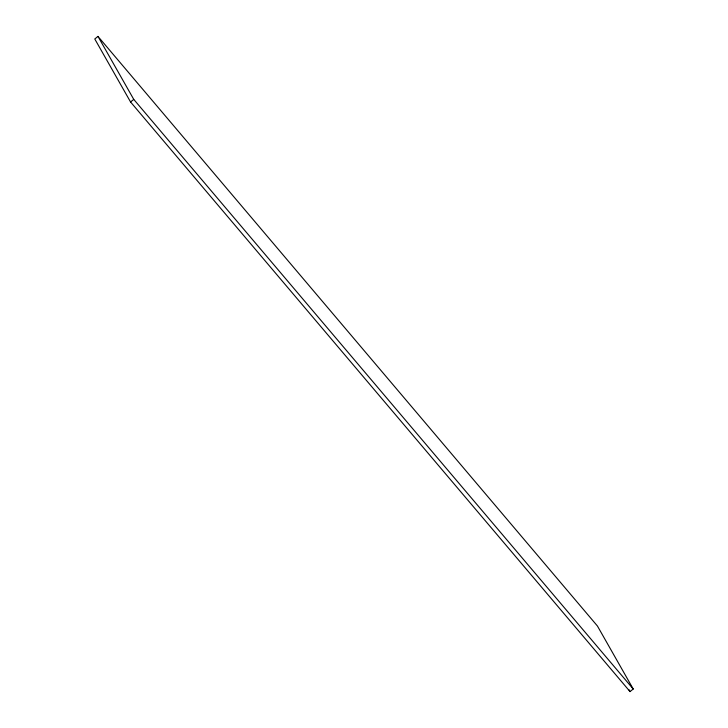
<?xml version="1.0" encoding="UTF-8"?>
<svg xmlns="http://www.w3.org/2000/svg" width="728" height="728" viewBox="0 0 728 728"><rect width="100%" height="100%" fill="white"/><g stroke="black" fill="none" stroke-linecap="round" stroke-linejoin="round"><path stroke-width="1.09" d="M97.971 36.4L94.777 38.984L130.567 101.984L630.029 691.6L633.224 689.016L597.433 626.016L97.971 36.4L133.761 99.399L633.224 689.016M130.567 101.984L133.761 99.399M628.91 689.634L630.029 691.6"/></g></svg>
